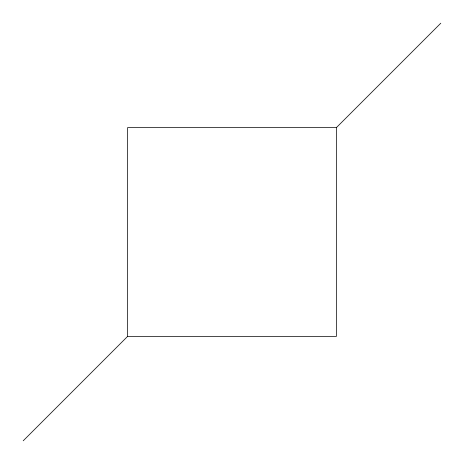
<?xml version="1.0" encoding="UTF-8"?>
<svg xmlns="http://www.w3.org/2000/svg" width="464" height="464" viewBox="0 0 464 464"><rect width="100%" height="100%" fill="white"/><g stroke="black" fill="none" stroke-linecap="round" stroke-linejoin="round"><path stroke-width="0.7" d="M23.2 440.8L127.6 336.4L127.6 127.6L336.4 127.6L440.8 23.2M127.6 336.4L336.4 336.4L336.4 127.6"/></g></svg>
